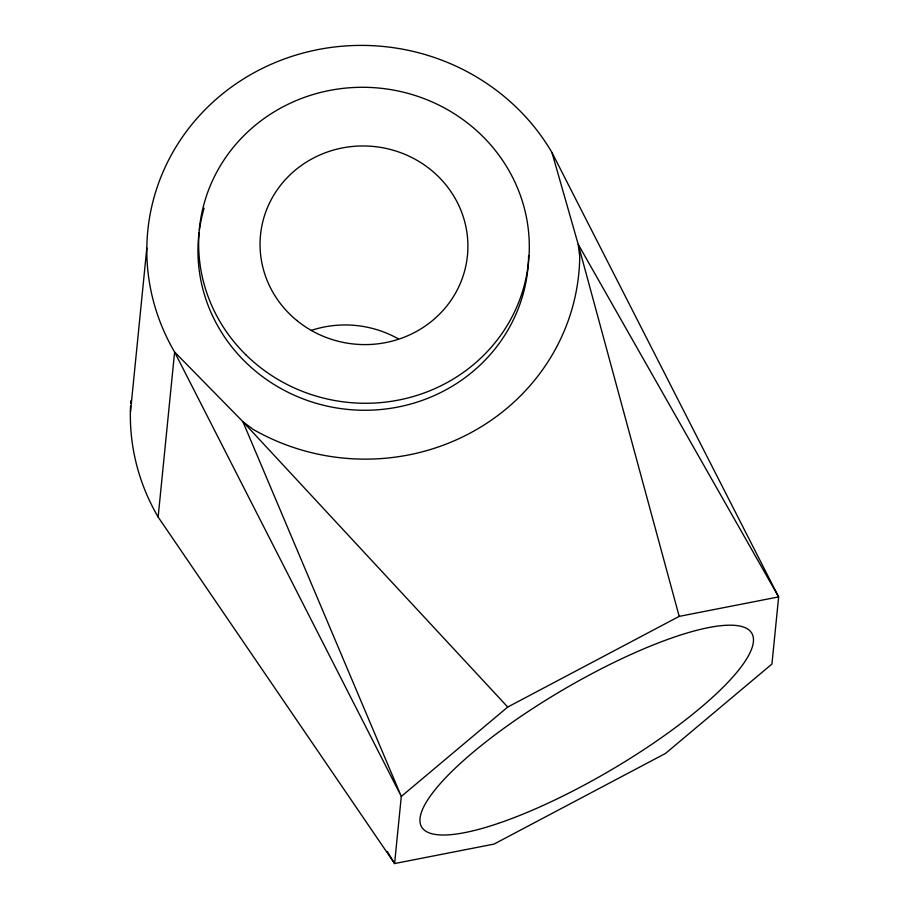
<?xml version="1.0" encoding="UTF-8"?>
<svg xmlns="http://www.w3.org/2000/svg" width="909" height="909" viewBox="0 0 909 909"><rect width="100%" height="100%" fill="white"/><g stroke="black" fill="none" stroke-linecap="round" stroke-linejoin="round"><path stroke-width="1.36" d="M146.826 248.055L130.362 413.061A216.558 206.763 5.7 0 0 158.143 517.039L394.597 863.55L494.041 844.086L665.524 753.413L771.946 664.036L778.638 596.906L551.956 152.507A216.558 206.763 5.7 0 0 257.156 71.05A216.558 206.763 5.7 0 0 174.608 352.033L158.143 517.039M551.956 152.507L578.204 244.328L778.638 596.906L679.205 616.37L507.722 707.043L401.301 796.432L394.597 863.55L387.257 851.46M507.722 707.043L242.873 421.628L174.608 352.033L401.301 796.432L242.873 421.628L252.952 429.275A216.558 206.763 5.7 0 0 579.737 256.486L578.204 244.328L679.205 616.37M311.048 330.478A103.967 99.263 5.7 0 1 398.085 338.727M130.373 411.686A216.558 206.763 5.7 0 1 130.555 406.175M130.703 403.414A216.558 206.763 5.7 0 1 130.896 400.642M528.606 255.497A165.404 157.916 5.7 0 1 352.783 409.845A165.404 157.916 5.7 0 1 199.06 232.579M199.423 229.829A165.404 157.916 5.7 0 1 204.082 208.275M296.788 320.457A103.967 99.263 5.7 0 0 466.237 263.894A103.967 99.263 5.7 0 0 328.91 151.485A103.967 99.263 5.7 0 0 296.788 320.457M245.771 354.703A165.404 157.916 5.7 0 0 523.186 289.278A165.404 157.916 5.7 0 0 322.99 91.866A165.404 157.916 5.7 0 0 245.771 354.703M498.359 823.361A191.39 46.734 -30.4 0 0 753.368 642.061A191.39 46.734 -30.4 0 0 508.142 725.268A191.39 46.734 -30.4 0 0 498.359 823.361"/></g></svg>
